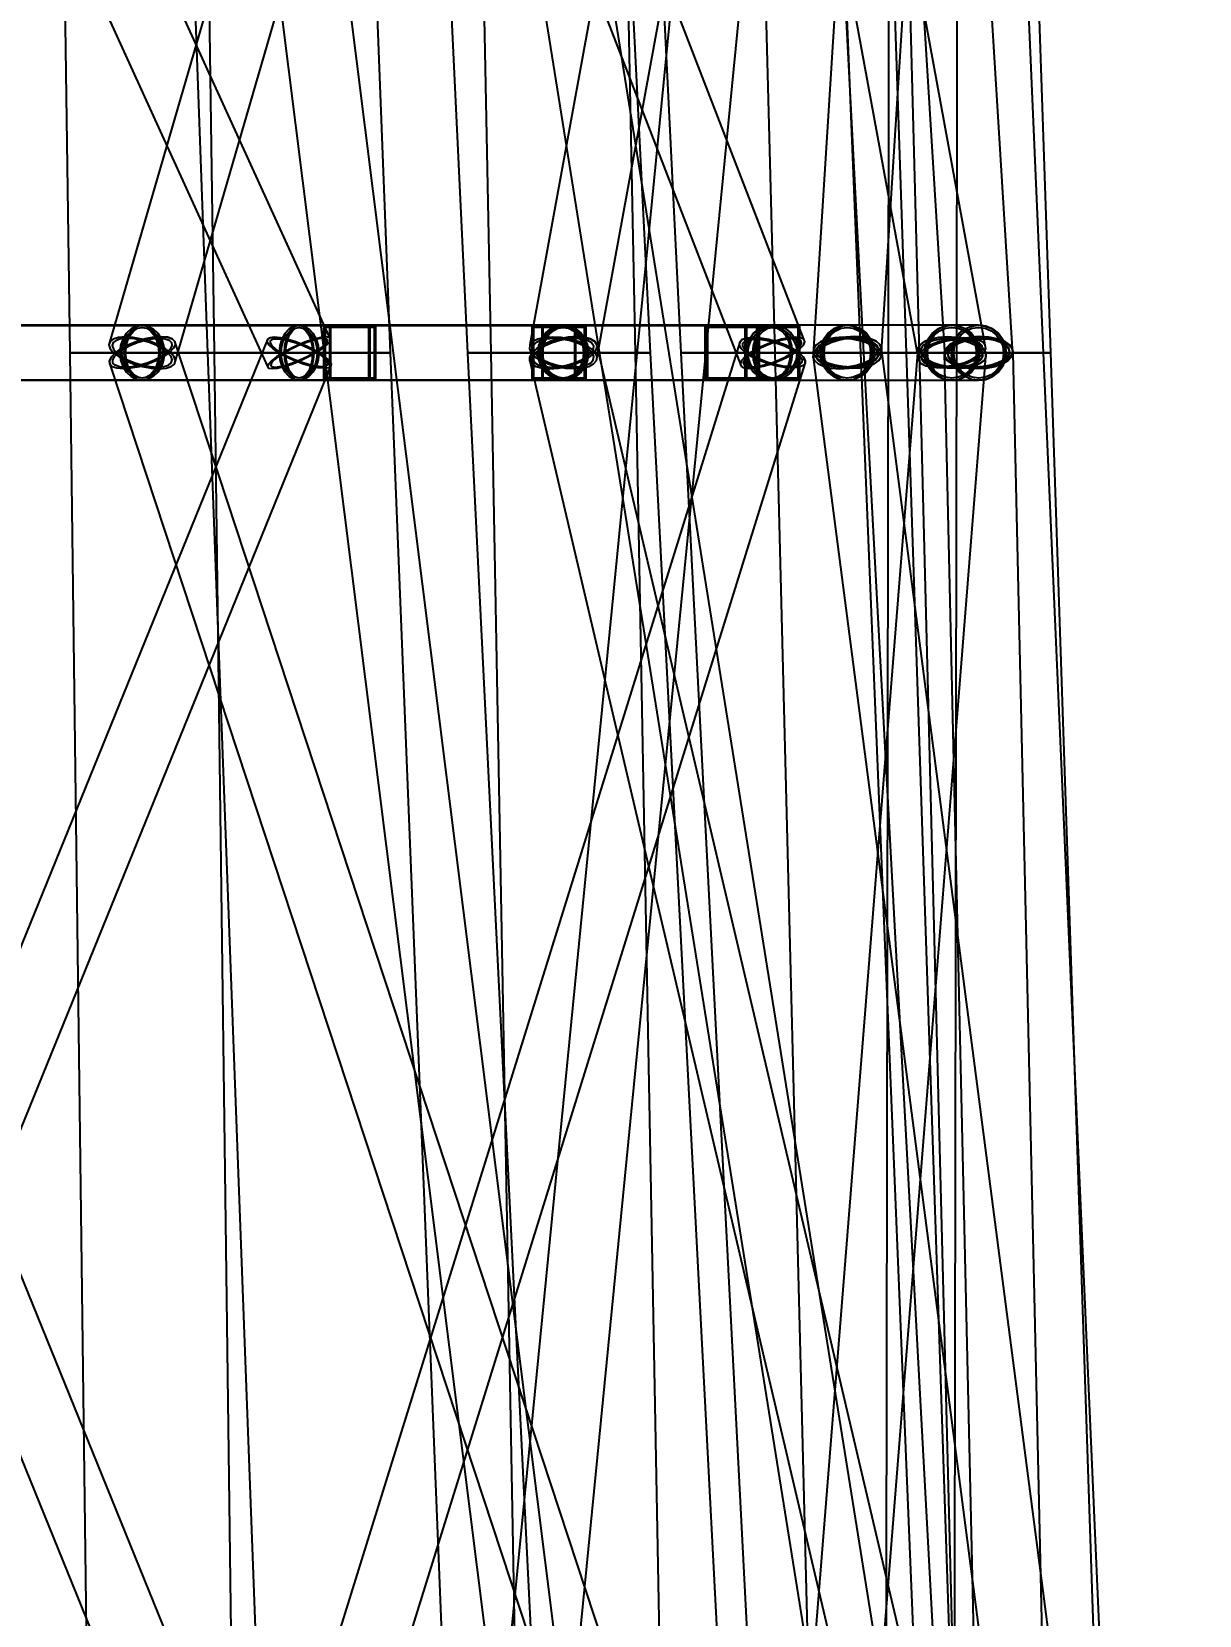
# Model space of a CAD drawing. Header units: millimetres. Extents: x -123812 to 252100, y -3000 to 639000.
# Drawn here: x 12452 to 21072, y 210684 to 222369 of the extents above; entities that cross this region are included whole.
import ezdxf

# ---------------------------------------------------------------- set-up
doc = ezdxf.new("R2010")
doc.units = ezdxf.units.MM
doc.layers.add('D-STR-DIM', color=7, linetype='Continuous', lineweight=13)
doc.layers.add('D-STR-STRC', color=7, linetype='Continuous', lineweight=25)
doc.styles.add('OpenSansCondensed-Light', font='OpenSansCondensed-Light.ttf')
doc.styles.add('TOWER_UNICODE', font='Arial Unicode.ttf')
doc.dimstyles.new('EZDXF', dxfattribs={"dimtxt": 0.25, "dimasz": 0.175, "dimexe": 0.375, "dimexo": 0.125, "dimgap": 0.1, "dimtad": 1, "dimlfac": 100, "dimzin": 12, "dimdsep": 46, "dimtxsty": 'OpenSansCondensed-Light', "dimblk": 'ARCHTICK', "dimcen": 2.5, "dimazin": 3, "dimtfac": 0.5, "dimtmove": 2, "dimatfit": 3})

# ---------------------------------------------------------------- blocks, each defined once
blk = doc.blocks.new('_ARCHTICK')
at = {"color": 0, "linetype": 'BYBLOCK', "const_width": 0.15}
blk.add_lwpolyline([(-0.5, -0.5), (0.5, 0.5)], dxfattribs=at)

msp = doc.modelspace()

# ---------------------------------------------------------------- linework, layer by layer
at = {"layer": 'D-STR-STRC'}
for points in [[(9629, 229898.6), (14194.5, 219898.6), (14203.9, 219886.9), (14228.5, 219883), (14266.5, 219886.9), (14315.5, 219898.6), (14372.1, 219917.2), (14432.3, 219941.5), (14492.2, 219969.7), (14547.7, 220000), (14594.8, 220030.3), (14630.6, 220058.5), (14652.4, 220082.8), (14658.8, 220101.4), (10093.3, 230101.4)], [(13820, 229900.5), (17688.7, 219900.5), (17711.1, 219889), (17747.7, 219885.1), (17796.1, 219889), (17853, 219900.5), (17914.4, 219918.8), (17976.3, 219942.6), (18034.4, 219970.3), (18084.7, 220000), (18123.9, 220029.7), (18149.2, 220057.4), (18158.8, 220081.2), (18152.3, 220099.5), (14283.6, 230099.5)], [(15929.7, 230058.7), (13023.1, 220058.7), (13032.3, 220030.4), (13057.6, 220000), (13097.3, 219969.6), (13148.6, 219941.3), (13208.1, 219916.9), (13271.7, 219898.3), (13335.2, 219886.5), (13394, 219882.5), (13444.3, 219886.5), (13482.7, 219898.3), (13506.4, 219916.9), (13513.9, 219941.3), (16420.5, 229941.3)], [(17961.6, 230058.1), (16130.6, 220058.1), (16126.3, 220030.1), (16139, 220000), (16167.8, 219969.9), (16210.9, 219941.9), (16265.3, 219917.8), (16327.2, 219899.3), (16392.5, 219887.7), (16456.7, 219883.7), (16515.4, 219887.7), (16564.6, 219899.3), (16601, 219917.8), (16622.1, 219941.9), (18453.1, 229941.9)], [(17164.4, 229944.4), (18998.6, 219944.4), (19018.2, 219921.4), (19053.2, 219903.8), (19101.4, 219892.7), (19159.3, 219888.9), (19223.1, 219892.7), (19288.5, 219903.8), (19350.9, 219921.4), (19406.1, 219944.4), (19450.4, 219971.2), (19480.7, 220000), (19495, 220028.8), (19492.2, 220055.6), (17658, 230055.6)], [(18853.4, 230029.6), (18222.6, 220029.6), (18221.3, 220000), (18237.3, 219970.4), (18269.3, 219942.7), (18315.2, 219919), (18371.9, 219900.8), (18435.5, 219889.4), (18501.7, 219885.5), (18565.9, 219889.4), (18623.9, 219900.8), (18671.6, 219919), (18705.8, 219942.7), (18724.1, 219970.4), (19354.9, 229970.4)], [(18574.7, 229970.8), (19192.2, 219970.8), (19210.5, 219943.7), (19244.7, 219920.3), (19292.4, 219902.4), (19350.3, 219891.2), (19414.6, 219887.3), (19480.8, 219891.2), (19544.4, 219902.4), (19601.1, 219920.3), (19647, 219943.7), (19679.1, 219970.8), (19695, 220000), (19693.8, 220029.2), (19076.2, 230029.2)], [(17634.2, 200031), (14491.3, 225031), (14482.7, 225039.6), (14457.5, 225045.6), (14417.5, 225048.4), (14365.3, 225047.9), (14304.5, 225044.2), (14239.2, 225037.4), (14174, 225028.1), (14113.2, 225016.9), (14061, 225004.5), (14021, 224991.9), (13995.8, 224979.7), (13987.2, 224969), (17130.1, 199969)], [(15462.6, 199975.9), (17918.7, 224975.9), (17910.1, 224987.6), (17884.8, 225000.3), (17844.6, 225012.9), (17792.3, 225024.6), (17731.3, 225034.7), (17665.9, 225042.4), (17600.4, 225047.2), (17539.5, 225048.8), (17487.1, 225047), (17446.9, 225042.1), (17421.7, 225034.3), (17413.1, 225024.1), (14957, 200024.1)], [(20351.2, 200039.4), (16350.5, 225039.4), (16342, 225046.8), (16316.9, 225051), (16277.1, 225051.7), (16225.1, 225048.8), (16164.6, 225042.7), (16099.7, 225033.6), (16034.7, 225022.3), (15974.2, 225009.4), (15922.3, 224995.9), (15882.4, 224982.6), (15857.3, 224970.6), (15848.8, 224960.6), (19849.4, 199960.6)], [(19250.8, 199999.6), (19289.5, 224999.6), (19280.8, 225013.8), (19255.4, 225027), (19215.1, 225038.4), (19162.5, 225047.2), (19101.2, 225052.8), (19035.5, 225054.7), (18969.7, 225053), (18908.5, 225047.6), (18855.8, 225039), (18815.5, 225027.7), (18790.1, 225014.5), (18781.5, 225000.4), (18742.8, 200000.4)], [(9335.4, 219796.8), (13268.5, 219796.8), (13302.9, 219803.7), (13334.9, 219824), (13362.4, 219856.3), (13383.4, 219898.4), (13396.7, 219947.4), (13401.2, 220000), (13396.7, 220052.6), (13383.4, 220101.6), (13362.4, 220143.7), (13334.9, 220176), (13302.9, 220196.3), (13268.5, 220203.2), (9335.4, 220203.2)], [(10107.5, 219796.8), (14426.7, 219796.8), (14454.7, 219803.7), (14480.8, 219824), (14503.3, 219856.3), (14520.5, 219898.4), (14531.3, 219947.4), (14535, 220000), (14531.3, 220052.6), (14520.5, 220101.6), (14503.3, 220143.7), (14480.8, 220176), (14454.7, 220196.3), (14426.7, 220203.2), (10107.5, 220203.2)], [(13630.1, 210100.8), (9567.7, 220100.8), (9547.8, 220112.4), (9513.4, 220116.4), (9466.9, 220112.4), (9411.4, 220100.8), (9350.7, 220082.3), (9289, 220058.2), (9230.5, 220030.1), (9179.1, 220000), (9138.4, 219969.9), (9111.1, 219941.8), (9099.1, 219917.7), (9103.2, 219899.2), (13165.6, 209899.2)], [(10593.3, 209901.1), (14660.3, 219901.1), (14662.1, 219919.3), (14647.9, 219942.9), (14618.6, 219970.5), (14576.2, 220000), (14523.6, 220029.5), (14464.4, 220057.1), (14402.7, 220080.7), (14342.6, 220098.9), (14288.2, 220110.3), (14243.2, 220114.1), (14210.8, 220110.3), (14193.1, 220098.9), (10126.1, 210098.9)], [(16802.1, 210083.7), (13508.1, 220083.7), (13489.4, 220102.5), (13455.6, 220114.3), (13409.1, 220118.3), (13353.1, 220114.3), (13291.2, 220102.5), (13227.8, 220083.7), (13167.2, 220059.2), (13113.5, 220030.6), (13070.4, 220000), (13040.7, 219969.4), (13026.6, 219940.8), (13029, 219916.3), (16323, 209916.3)], [(15053.7, 209920.7), (18161.6, 219920.7), (18163, 219943.9), (18148, 219971), (18117.5, 220000), (18073.5, 220029), (18019.1, 220056.1), (17958, 220079.3), (17894.3, 220097.1), (17832.5, 220108.3), (17776.6, 220112.1), (17730.5, 220108.3), (17697.4, 220097.1), (17679.5, 220079.3), (14571.7, 210079.3)], [(18974, 210059.8), (16623.2, 220059.8), (16607.3, 220084.6), (16575.8, 220103.6), (16530.6, 220115.6), (16474.9, 220119.7), (16412.6, 220115.6), (16347.7, 220103.6), (16284.8, 220084.6), (16228.1, 220059.8), (16181.6, 220031), (16148.3, 220000), (16130.5, 219969), (16129.5, 219940.2), (18480.3, 209940.2)], [(18700.5, 209969.8), (19496.9, 219969.8), (19496.4, 220000), (19478.9, 220030.2), (19445.4, 220058.3), (19398.3, 220082.4), (19340.8, 220101), (19276.8, 220112.6), (19210.7, 220116.6), (19146.9, 220112.6), (19089.8, 220101), (19043.4, 220082.4), (19010.7, 220058.3), (18994, 220030.2), (18197.6, 210030.2)], [(20028.3, 210031.1), (18725.4, 220031.1), (18713.9, 220060), (18686, 220084.9), (18643.7, 220103.9), (18589.7, 220115.9), (18527.8, 220120), (18462.1, 220115.9), (18397.3, 220103.9), (18337.6, 220084.9), (18287.2, 220060), (18249.4, 220031.1), (18227, 220000), (18221.3, 219968.9), (19524.1, 209968.9)], [(19924.2, 210000), (19696.7, 220000), (19690.6, 220030.8), (19667.6, 220059.5), (19629.2, 220084.2), (19578.2, 220103.1), (19517.9, 220115), (19452.6, 220119.1), (19386.6, 220115), (19324.4, 220103.1), (19270.3, 220084.2), (19228, 220059.5), (19200.3, 220030.8), (19189.2, 220000), (19416.6, 210000)]]:
    msp.add_lwpolyline(points, dxfattribs=at)
for points in [[(12591.6, 230000), (12734.5, 220000), (13802.6, 220000), (13657.8, 230000)], [(13389.5, 230000), (13751.2, 220000), (15102.2, 220000), (14714.1, 230000)], [(15192.4, 230000), (15669.2, 220000), (17020.1, 220000), (16517, 230000)], [(15642, 230000), (15842.3, 220000), (16910.4, 220000), (16708.1, 230000)], [(16749, 230000), (17245.1, 220000), (18596, 220000), (18073.5, 230000)], [(17674.3, 230000), (17939.3, 220000), (19007.4, 220000), (18740.5, 230000)], [(18163.2, 230000), (18570, 220000), (19920.9, 220000), (19487.7, 230000)], [(18571.1, 230000), (18909, 220000), (19977, 220000), (19637.3, 230000)], [(8314.5, 219800), (14947.9, 219800), (14947.9, 220200), (8314.5, 220200)], [(9038.5, 219800), (16467.9, 219800), (16467.9, 220200), (9038.5, 220200)], [(13105, 220000), (13110.6, 219947.4), (13126.9, 219898.4), (13152.9, 219856.3), (13186.8, 219824), (13226.2, 219803.7), (13268.5, 219796.8), (16376.3, 219796.8), (16418.7, 219803.7), (16458.1, 219824), (16492, 219856.3), (16518, 219898.4), (16534.3, 219947.4), (16539.9, 220000), (16534.3, 220052.6), (16518, 220101.6), (16492, 220143.7), (16458.1, 220176), (16418.7, 220196.3), (16376.3, 220203.2), (13268.5, 220203.2), (13226.2, 220196.3), (13186.8, 220176), (13152.9, 220143.7), (13126.9, 220101.6), (13110.6, 220052.6)], [(13432.1, 220000), (13426.5, 219947.4), (13410.2, 219898.4), (13384.2, 219856.3), (13350.3, 219824), (13310.9, 219803.7), (13268.5, 219796.8), (13226.2, 219803.7), (13186.8, 219824), (13152.9, 219856.3), (13126.9, 219898.4), (13110.6, 219947.4), (13105, 220000), (13110.6, 220052.6), (13126.9, 220101.6), (13152.9, 220143.7), (13186.8, 220176), (13226.2, 220196.3), (13268.5, 220203.2), (13310.9, 220196.3), (13350.3, 220176), (13384.2, 220143.7), (13410.2, 220101.6), (13426.5, 220052.6)], [(13419.2, 220000), (13414.1, 219951.5), (13399, 219906.4), (13375.1, 219867.6), (13343.9, 219837.9), (13307.5, 219819.2), (13268.5, 219812.8), (13229.5, 219819.2), (13193.2, 219837.9), (13162, 219867.6), (13138.1, 219906.4), (13123, 219951.5), (13117.9, 220000), (13123, 220048.5), (13138.1, 220093.6), (13162, 220132.4), (13193.2, 220162.1), (13229.5, 220180.8), (13268.5, 220187.2), (13307.5, 220180.8), (13343.9, 220162.1), (13375.1, 220132.4), (13399, 220093.6), (13414.1, 220048.5)], [(13401.2, 220000), (13396.7, 219947.4), (13383.4, 219898.4), (13362.4, 219856.3), (13334.9, 219824), (13302.9, 219803.7), (13268.5, 219796.8), (13234.2, 219803.7), (13202.2, 219824), (13174.7, 219856.3), (13153.6, 219898.4), (13140.4, 219947.4), (13135.9, 220000), (13140.4, 220052.6), (13153.6, 220101.6), (13174.7, 220143.7), (13202.2, 220176), (13234.2, 220196.3), (13268.5, 220203.2), (13302.9, 220196.3), (13334.9, 220176), (13362.4, 220143.7), (13383.4, 220101.6), (13396.7, 220052.6)], [(13390.8, 220000), (13386.6, 219951.5), (13374.4, 219906.4), (13355, 219867.6), (13329.7, 219837.9), (13300.2, 219819.2), (13268.5, 219812.8), (13236.9, 219819.2), (13207.4, 219837.9), (13182.1, 219867.6), (13162.7, 219906.4), (13150.5, 219951.5), (13146.3, 220000), (13150.5, 220048.5), (13162.7, 220093.6), (13182.1, 220132.4), (13207.4, 220162.1), (13236.9, 220180.8), (13268.5, 220187.2), (13300.2, 220180.8), (13329.7, 220162.1), (13355, 220132.4), (13374.4, 220093.6), (13386.6, 220048.5)], [(14281.9, 220000), (14286.8, 219947.4), (14301.3, 219898.4), (14324.3, 219856.3), (14354.3, 219824), (14389.2, 219803.7), (14426.7, 219796.8), (17920.5, 219796.8), (17958, 219803.7), (17992.9, 219824), (18022.9, 219856.3), (18045.9, 219898.4), (18060.4, 219947.4), (18065.3, 220000), (18060.4, 220052.6), (18045.9, 220101.6), (18022.9, 220143.7), (17992.9, 220176), (17958, 220196.3), (17920.5, 220203.2), (14426.7, 220203.2), (14389.2, 220196.3), (14354.3, 220176), (14324.3, 220143.7), (14301.3, 220101.6), (14286.8, 220052.6)], [(14571.4, 220000), (14566.5, 219947.4), (14552.1, 219898.4), (14529, 219856.3), (14499.1, 219824), (14464.2, 219803.7), (14426.7, 219796.8), (14389.2, 219803.7), (14354.3, 219824), (14324.3, 219856.3), (14301.3, 219898.4), (14286.8, 219947.4), (14281.9, 220000), (14286.8, 220052.6), (14301.3, 220101.6), (14324.3, 220143.7), (14354.3, 220176), (14389.2, 220196.3), (14426.7, 220203.2), (14464.2, 220196.3), (14499.1, 220176), (14529, 220143.7), (14552.1, 220101.6), (14566.5, 220052.6)], [(14560, 220000), (14555.5, 219951.5), (14542.2, 219906.4), (14521, 219867.6), (14493.4, 219837.9), (14461.2, 219819.2), (14426.7, 219812.8), (14392.2, 219819.2), (14360, 219837.9), (14332.4, 219867.6), (14311.2, 219906.4), (14297.9, 219951.5), (14293.3, 220000), (14297.9, 220048.5), (14311.2, 220093.6), (14332.4, 220132.4), (14360, 220162.1), (14392.2, 220180.8), (14426.7, 220187.2), (14461.2, 220180.8), (14493.4, 220162.1), (14521, 220132.4), (14542.2, 220093.6), (14555.5, 220048.5)], [(14535, 220000), (14531.3, 219947.4), (14520.5, 219898.4), (14503.3, 219856.3), (14480.8, 219824), (14454.7, 219803.7), (14426.7, 219796.8), (14398.6, 219803.7), (14372.5, 219824), (14350.1, 219856.3), (14332.9, 219898.4), (14322, 219947.4), (14318.3, 220000), (14322, 220052.6), (14332.9, 220101.6), (14350.1, 220143.7), (14372.5, 220176), (14398.6, 220196.3), (14426.7, 220203.2), (14454.7, 220196.3), (14480.8, 220176), (14503.3, 220143.7), (14520.5, 220101.6), (14531.3, 220052.6)], [(14526.5, 220000), (14523.1, 219951.5), (14513.1, 219906.4), (14497.3, 219867.6), (14476.6, 219837.9), (14452.5, 219819.2), (14426.7, 219812.8), (14400.9, 219819.2), (14376.8, 219837.9), (14356.1, 219867.6), (14340.3, 219906.4), (14330.3, 219951.5), (14326.9, 220000), (14330.3, 220048.5), (14340.3, 220093.6), (14356.1, 220132.4), (14376.8, 220162.1), (14400.9, 220180.8), (14426.7, 220187.2), (14452.5, 220180.8), (14476.6, 220162.1), (14497.3, 220132.4), (14513.1, 220093.6), (14523.1, 220048.5)], [(14609.7, 219800), (17814.5, 219800), (17814.5, 220200), (14609.7, 220200)], [(14609.7, 220200), (14991.2, 220200), (14991.2, 219800), (14609.7, 219800)], [(14621.2, 220188), (14979.7, 220188), (14979.7, 219812), (14621.2, 219812)], [(14653, 220200), (14947.9, 220200), (14947.9, 219800), (14653, 219800)], [(14661.8, 220188), (14939.1, 220188), (14939.1, 219812), (14661.8, 219812)], [(16146.6, 219800), (17821.8, 219800), (17821.8, 220200), (16146.6, 220200)], [(16146.6, 220200), (16542.7, 220200), (16542.7, 219800), (16146.6, 219800)], [(16158.5, 220188), (16530.8, 220188), (16530.8, 219812), (16158.5, 219812)], [(16190.1, 220000), (16196.5, 219947.4), (16215.1, 219898.4), (16244.7, 219856.3), (16283.2, 219824), (16328.2, 219803.7), (16376.3, 219796.8), (18473.4, 219796.8), (18521.5, 219803.7), (18566.5, 219824), (18605, 219856.3), (18634.6, 219898.4), (18653.2, 219947.4), (18659.6, 220000), (18653.2, 220052.6), (18634.6, 220101.6), (18605, 220143.7), (18566.5, 220176), (18521.5, 220196.3), (18473.4, 220203.2), (16376.3, 220203.2), (16328.2, 220196.3), (16283.2, 220176), (16244.7, 220143.7), (16215.1, 220101.6), (16196.5, 220052.6)], [(16562.5, 220000), (16556.2, 219947.4), (16537.6, 219898.4), (16508, 219856.3), (16469.4, 219824), (16424.5, 219803.7), (16376.3, 219796.8), (16328.2, 219803.7), (16283.2, 219824), (16244.7, 219856.3), (16215.1, 219898.4), (16196.5, 219947.4), (16190.1, 220000), (16196.5, 220052.6), (16215.1, 220101.6), (16244.7, 220143.7), (16283.2, 220176), (16328.2, 220196.3), (16376.3, 220203.2), (16424.5, 220196.3), (16469.4, 220176), (16508, 220143.7), (16537.6, 220101.6), (16556.2, 220052.6)], [(16547.9, 220000), (16542, 219951.5), (16524.9, 219906.4), (16497.6, 219867.6), (16462.1, 219837.9), (16420.7, 219819.2), (16376.3, 219812.8), (16331.9, 219819.2), (16290.6, 219837.9), (16255, 219867.6), (16227.8, 219906.4), (16210.6, 219951.5), (16204.8, 220000), (16210.6, 220048.5), (16227.8, 220093.6), (16255, 220132.4), (16290.6, 220162.1), (16331.9, 220180.8), (16376.3, 220187.2), (16420.7, 220180.8), (16462.1, 220162.1), (16497.6, 220132.4), (16524.9, 220093.6), (16542, 220048.5)], [(16539.9, 220000), (16534.3, 219947.4), (16518, 219898.4), (16492, 219856.3), (16458.1, 219824), (16418.7, 219803.7), (16376.3, 219796.8), (16334, 219803.7), (16294.6, 219824), (16260.7, 219856.3), (16234.7, 219898.4), (16218.4, 219947.4), (16212.8, 220000), (16218.4, 220052.6), (16234.7, 220101.6), (16260.7, 220143.7), (16294.6, 220176), (16334, 220196.3), (16376.3, 220203.2), (16418.7, 220196.3), (16458.1, 220176), (16492, 220143.7), (16518, 220101.6), (16534.3, 220052.6)], [(16221.3, 220200), (16467.9, 220200), (16467.9, 219800), (16221.3, 219800)], [(16527, 220000), (16521.9, 219951.5), (16506.8, 219906.4), (16482.9, 219867.6), (16451.7, 219837.9), (16415.3, 219819.2), (16376.3, 219812.8), (16337.3, 219819.2), (16301, 219837.9), (16269.8, 219867.6), (16245.9, 219906.4), (16230.8, 219951.5), (16225.7, 220000), (16230.8, 220048.5), (16245.9, 220093.6), (16269.8, 220132.4), (16301, 220162.1), (16337.3, 220180.8), (16376.3, 220187.2), (16415.3, 220180.8), (16451.7, 220162.1), (16482.9, 220132.4), (16506.8, 220093.6), (16521.9, 220048.5)], [(16228.7, 220188), (16460.5, 220188), (16460.5, 219812), (16228.7, 219812)], [(17423.9, 219800), (18120.4, 219800), (18120.4, 220200), (17423.9, 220200)], [(17423.9, 220200), (17823.7, 220200), (17823.7, 219800), (17423.9, 219800)], [(17425.7, 220200), (17821.8, 220200), (17821.8, 219800), (17425.7, 219800)], [(17433, 220200), (17814.5, 220200), (17814.5, 219800), (17433, 219800)], [(17435.9, 220188), (17811.7, 220188), (17811.7, 219812), (17435.9, 219812)], [(17437.6, 220188), (17809.9, 220188), (17809.9, 219812), (17437.6, 219812)], [(17444.5, 220188), (17803.1, 220188), (17803.1, 219812), (17444.5, 219812)], [(17720.6, 220200), (18120.4, 220200), (18120.4, 219800), (17720.6, 219800)], [(17724.7, 220000), (17731.3, 219947.4), (17750.9, 219898.4), (17782, 219856.3), (17822.6, 219824), (17869.8, 219803.7), (17920.5, 219796.8), (19245.4, 219796.8), (19296.1, 219803.7), (19343.4, 219824), (19383.9, 219856.3), (19415.1, 219898.4), (19434.6, 219947.4), (19441.3, 220000), (19434.6, 220052.6), (19415.1, 220101.6), (19383.9, 220143.7), (19343.4, 220176), (19296.1, 220196.3), (19245.4, 220203.2), (17920.5, 220203.2), (17869.8, 220196.3), (17822.6, 220176), (17782, 220143.7), (17750.9, 220101.6), (17731.3, 220052.6)], [(18116.4, 220000), (18109.7, 219947.4), (18090.2, 219898.4), (18059, 219856.3), (18018.5, 219824), (17971.2, 219803.7), (17920.5, 219796.8), (17869.8, 219803.7), (17822.6, 219824), (17782, 219856.3), (17750.9, 219898.4), (17731.3, 219947.4), (17724.7, 220000), (17731.3, 220052.6), (17750.9, 220101.6), (17782, 220143.7), (17822.6, 220176), (17869.8, 220196.3), (17920.5, 220203.2), (17971.2, 220196.3), (18018.5, 220176), (18059, 220143.7), (18090.2, 220101.6), (18109.7, 220052.6)], [(17732.6, 220188), (18108.4, 220188), (18108.4, 219812), (17732.6, 219812)], [(18101, 220000), (18094.8, 219951.5), (18076.8, 219906.4), (18048.1, 219867.6), (18010.8, 219837.9), (17967.2, 219819.2), (17920.5, 219812.8), (17873.8, 219819.2), (17830.3, 219837.9), (17792.9, 219867.6), (17764.3, 219906.4), (17746.2, 219951.5), (17740.1, 220000), (17746.2, 220048.5), (17764.3, 220093.6), (17792.9, 220132.4), (17830.3, 220162.1), (17873.8, 220180.8), (17920.5, 220187.2), (17967.2, 220180.8), (18010.8, 220162.1), (18048.1, 220132.4), (18076.8, 220093.6), (18094.8, 220048.5)], [(18065.3, 220000), (18060.4, 219947.4), (18045.9, 219898.4), (18022.9, 219856.3), (17992.9, 219824), (17958, 219803.7), (17920.5, 219796.8), (17883.1, 219803.7), (17848.1, 219824), (17818.2, 219856.3), (17795.2, 219898.4), (17780.7, 219947.4), (17775.8, 220000), (17780.7, 220052.6), (17795.2, 220101.6), (17818.2, 220143.7), (17848.1, 220176), (17883.1, 220196.3), (17920.5, 220203.2), (17958, 220196.3), (17992.9, 220176), (18022.9, 220143.7), (18045.9, 220101.6), (18060.4, 220052.6)], [(18053.9, 220000), (18049.3, 219951.5), (18036, 219906.4), (18014.8, 219867.6), (17987.2, 219837.9), (17955, 219819.2), (17920.5, 219812.8), (17886, 219819.2), (17853.8, 219837.9), (17826.2, 219867.6), (17805, 219906.4), (17791.7, 219951.5), (17787.2, 220000), (17791.7, 220048.5), (17805, 220093.6), (17826.2, 220132.4), (17853.8, 220162.1), (17886, 220180.8), (17920.5, 220187.2), (17955, 220180.8), (17987.2, 220162.1), (18014.8, 220132.4), (18036, 220093.6), (18049.3, 220048.5)], [(18273.7, 220000), (18280.5, 219947.4), (18300.5, 219898.4), (18332.2, 219856.3), (18373.5, 219824), (18421.7, 219803.7), (18473.4, 219796.8), (19443, 219796.8), (19494.6, 219803.7), (19542.8, 219824), (19584.1, 219856.3), (19615.9, 219898.4), (19635.8, 219947.4), (19642.6, 220000), (19635.8, 220052.6), (19615.9, 220101.6), (19584.1, 220143.7), (19542.8, 220176), (19494.6, 220196.3), (19443, 220203.2), (18473.4, 220203.2), (18421.7, 220196.3), (18373.5, 220176), (18332.2, 220143.7), (18300.5, 220101.6), (18280.5, 220052.6)], [(18673, 220000), (18666.2, 219947.4), (18646.2, 219898.4), (18614.5, 219856.3), (18573.2, 219824), (18525, 219803.7), (18473.4, 219796.8), (18421.7, 219803.7), (18373.5, 219824), (18332.2, 219856.3), (18300.5, 219898.4), (18280.5, 219947.4), (18273.7, 220000), (18280.5, 220052.6), (18300.5, 220101.6), (18332.2, 220143.7), (18373.5, 220176), (18421.7, 220196.3), (18473.4, 220203.2), (18525, 220196.3), (18573.2, 220176), (18614.5, 220143.7), (18646.2, 220101.6), (18666.2, 220052.6)], [(18659.6, 220000), (18653.2, 219947.4), (18634.6, 219898.4), (18605, 219856.3), (18566.5, 219824), (18521.5, 219803.7), (18473.4, 219796.8), (18425.2, 219803.7), (18380.3, 219824), (18341.7, 219856.3), (18312.1, 219898.4), (18293.5, 219947.4), (18287.2, 220000), (18293.5, 220052.6), (18312.1, 220101.6), (18341.7, 220143.7), (18380.3, 220176), (18425.2, 220196.3), (18473.4, 220203.2), (18521.5, 220196.3), (18566.5, 220176), (18605, 220143.7), (18634.6, 220101.6), (18653.2, 220052.6)], [(18657.3, 220000), (18651, 219951.5), (18632.6, 219906.4), (18603.4, 219867.6), (18565.3, 219837.9), (18521, 219819.2), (18473.4, 219812.8), (18425.8, 219819.2), (18381.4, 219837.9), (18343.3, 219867.6), (18314.1, 219906.4), (18295.7, 219951.5), (18289.4, 220000), (18295.7, 220048.5), (18314.1, 220093.6), (18343.3, 220132.4), (18381.4, 220162.1), (18425.8, 220180.8), (18473.4, 220187.2), (18521, 220180.8), (18565.3, 220162.1), (18603.4, 220132.4), (18632.6, 220093.6), (18651, 220048.5)], [(18644.9, 220000), (18639, 219951.5), (18621.9, 219906.4), (18594.7, 219867.6), (18559.1, 219837.9), (18517.8, 219819.2), (18473.4, 219812.8), (18429, 219819.2), (18387.6, 219837.9), (18352.1, 219867.6), (18324.8, 219906.4), (18307.7, 219951.5), (18301.8, 220000), (18307.7, 220048.5), (18324.8, 220093.6), (18352.1, 220132.4), (18387.6, 220162.1), (18429, 220180.8), (18473.4, 220187.2), (18517.8, 220180.8), (18559.1, 220162.1), (18594.7, 220132.4), (18621.9, 220093.6), (18639, 220048.5)], [(19042.4, 220000), (19049.3, 219947.4), (19069.6, 219898.4), (19101.9, 219856.3), (19143.9, 219824), (19192.9, 219803.7), (19245.4, 219796.8), (19443, 219796.8), (19495.5, 219803.7), (19544.5, 219824), (19586.6, 219856.3), (19618.8, 219898.4), (19639.1, 219947.4), (19646, 220000), (19639.1, 220052.6), (19618.8, 220101.6), (19586.6, 220143.7), (19544.5, 220176), (19495.5, 220196.3), (19443, 220203.2), (19245.4, 220203.2), (19192.9, 220196.3), (19143.9, 220176), (19101.9, 220143.7), (19069.6, 220101.6), (19049.3, 220052.6)], [(19448.5, 220000), (19441.6, 219947.4), (19421.3, 219898.4), (19389, 219856.3), (19347, 219824), (19298, 219803.7), (19245.4, 219796.8), (19192.9, 219803.7), (19143.9, 219824), (19101.9, 219856.3), (19069.6, 219898.4), (19049.3, 219947.4), (19042.4, 220000), (19049.3, 220052.6), (19069.6, 220101.6), (19101.9, 220143.7), (19143.9, 220176), (19192.9, 220196.3), (19245.4, 220203.2), (19298, 220196.3), (19347, 220176), (19389, 220143.7), (19421.3, 220101.6), (19441.6, 220052.6)], [(19441.3, 220000), (19434.6, 219947.4), (19415.1, 219898.4), (19383.9, 219856.3), (19343.4, 219824), (19296.1, 219803.7), (19245.4, 219796.8), (19194.8, 219803.7), (19147.5, 219824), (19106.9, 219856.3), (19075.8, 219898.4), (19056.2, 219947.4), (19049.6, 220000), (19056.2, 220052.6), (19075.8, 220101.6), (19106.9, 220143.7), (19147.5, 220176), (19194.8, 220196.3), (19245.4, 220203.2), (19296.1, 220196.3), (19343.4, 220176), (19383.9, 220143.7), (19415.1, 220101.6), (19434.6, 220052.6)], [(19432.5, 220000), (19426.1, 219951.5), (19407.4, 219906.4), (19377.7, 219867.6), (19339, 219837.9), (19293.9, 219819.2), (19245.4, 219812.8), (19197, 219819.2), (19151.9, 219837.9), (19113.2, 219867.6), (19083.4, 219906.4), (19064.8, 219951.5), (19058.4, 220000), (19064.8, 220048.5), (19083.4, 220093.6), (19113.2, 220132.4), (19151.9, 220162.1), (19197, 220180.8), (19245.4, 220187.2), (19293.9, 220180.8), (19339, 220162.1), (19377.7, 220132.4), (19407.4, 220093.6), (19426.1, 220048.5)], [(19425.9, 220000), (19419.7, 219951.5), (19401.7, 219906.4), (19373, 219867.6), (19335.7, 219837.9), (19292.1, 219819.2), (19245.4, 219812.8), (19198.7, 219819.2), (19155.2, 219837.9), (19117.8, 219867.6), (19089.2, 219906.4), (19071.1, 219951.5), (19065, 220000), (19071.1, 220048.5), (19089.2, 220093.6), (19117.8, 220132.4), (19155.2, 220162.1), (19198.7, 220180.8), (19245.4, 220187.2), (19292.1, 220180.8), (19335.7, 220162.1), (19373, 220132.4), (19401.7, 220093.6), (19419.7, 220048.5)], [(19646, 220000), (19639.1, 219947.4), (19618.8, 219898.4), (19586.6, 219856.3), (19544.5, 219824), (19495.5, 219803.7), (19443, 219796.8), (19390.4, 219803.7), (19341.5, 219824), (19299.4, 219856.3), (19267.1, 219898.4), (19246.8, 219947.4), (19239.9, 220000), (19246.8, 220052.6), (19267.1, 220101.6), (19299.4, 220143.7), (19341.5, 220176), (19390.4, 220196.3), (19443, 220203.2), (19495.5, 220196.3), (19544.5, 220176), (19586.6, 220143.7), (19618.8, 220101.6), (19639.1, 220052.6)], [(19642.6, 220000), (19635.8, 219947.4), (19615.9, 219898.4), (19584.1, 219856.3), (19542.8, 219824), (19494.6, 219803.7), (19443, 219796.8), (19391.3, 219803.7), (19343.2, 219824), (19301.8, 219856.3), (19270.1, 219898.4), (19250.2, 219947.4), (19243.4, 220000), (19250.2, 220052.6), (19270.1, 220101.6), (19301.8, 220143.7), (19343.2, 220176), (19391.3, 220196.3), (19443, 220203.2), (19494.6, 220196.3), (19542.8, 220176), (19584.1, 220143.7), (19615.9, 220101.6), (19635.8, 220052.6)], [(19630, 220000), (19623.7, 219951.5), (19605, 219906.4), (19575.3, 219867.6), (19536.5, 219837.9), (19491.4, 219819.2), (19443, 219812.8), (19394.6, 219819.2), (19349.4, 219837.9), (19310.7, 219867.6), (19281, 219906.4), (19262.3, 219951.5), (19255.9, 220000), (19262.3, 220048.5), (19281, 220093.6), (19310.7, 220132.4), (19349.4, 220162.1), (19394.6, 220180.8), (19443, 220187.2), (19491.4, 220180.8), (19536.5, 220162.1), (19575.3, 220132.4), (19605, 220093.6), (19623.7, 220048.5)], [(19626.9, 220000), (19620.6, 219951.5), (19602.2, 219906.4), (19573, 219867.6), (19534.9, 219837.9), (19490.6, 219819.2), (19443, 219812.8), (19395.4, 219819.2), (19351, 219837.9), (19312.9, 219867.6), (19283.7, 219906.4), (19265.3, 219951.5), (19259.1, 220000), (19265.3, 220048.5), (19283.7, 220093.6), (19312.9, 220132.4), (19351, 220162.1), (19395.4, 220180.8), (19443, 220187.2), (19490.6, 220180.8), (19534.9, 220162.1), (19573, 220132.4), (19602.2, 220093.6), (19620.6, 220048.5)], [(13057.6, 220000), (13097.3, 219969.6), (13148.6, 219941.3), (13208.1, 219916.9), (13271.7, 219898.3), (13335.2, 219886.5), (13394, 219882.5), (13444.3, 219886.5), (13482.7, 219898.3), (13506.4, 219916.9), (13513.9, 219941.3), (13504.8, 219969.6), (13479.5, 220000), (13439.8, 220030.4), (13388.5, 220058.7), (13329, 220083.1), (13265.3, 220101.7), (13201.9, 220113.5), (13143.1, 220117.5), (13092.8, 220113.5), (13054.4, 220101.7), (13030.7, 220083.1), (13023.1, 220058.7), (13032.3, 220030.4)], [(13466.7, 220000), (13423.6, 219969.4), (13369.9, 219940.8), (13309.3, 219916.3), (13245.9, 219897.5), (13184, 219885.7), (13128, 219881.7), (13081.5, 219885.7), (13047.7, 219897.5), (13029, 219916.3), (13026.6, 219940.8), (13040.7, 219969.4), (13070.4, 220000), (13113.5, 220030.6), (13167.2, 220059.2), (13227.8, 220083.7), (13291.2, 220102.5), (13353.1, 220114.3), (13409.1, 220118.3), (13455.6, 220114.3), (13489.4, 220102.5), (13508.1, 220083.7), (13510.5, 220059.2), (13496.3, 220030.6)], [(13078.4, 220000), (13114.1, 219972.6), (13160.4, 219947), (13214.1, 219925.1), (13271.4, 219908.3), (13328.6, 219897.7), (13381.7, 219894.1), (13427, 219897.7), (13461.6, 219908.3), (13483, 219925.1), (13489.8, 219947), (13481.5, 219972.6), (13458.7, 220000), (13423, 220027.4), (13376.7, 220053), (13323, 220074.9), (13265.7, 220091.7), (13208.5, 220102.3), (13155.4, 220105.9), (13110.1, 220102.3), (13075.5, 220091.7), (13054.1, 220074.9), (13047.3, 220053), (13055.6, 220027.4)], [(13447.2, 220000), (13408.3, 219972.4), (13359.9, 219946.7), (13305.2, 219924.6), (13248.1, 219907.6), (13192.4, 219896.9), (13141.8, 219893.3), (13099.9, 219896.9), (13069.4, 219907.6), (13052.6, 219924.6), (13050.4, 219946.7), (13063.2, 219972.4), (13089.9, 220000), (13128.8, 220027.6), (13177.2, 220053.3), (13231.8, 220075.4), (13289, 220092.4), (13344.7, 220103.1), (13395.3, 220106.7), (13437.2, 220103.1), (13467.6, 220092.4), (13484.5, 220075.4), (13486.6, 220053.3), (13473.9, 220027.6)], [(14576.2, 220000), (14618.6, 219970.5), (14647.9, 219942.9), (14662.1, 219919.3), (14660.3, 219901.1), (14642.6, 219889.7), (14610.1, 219885.9), (14565.2, 219889.7), (14510.8, 219901.1), (14450.7, 219919.3), (14388.9, 219942.9), (14329.8, 219970.5), (14277.2, 220000), (14234.8, 220029.5), (14205.5, 220057.1), (14191.3, 220080.7), (14193.1, 220098.9), (14210.8, 220110.3), (14243.2, 220114.1), (14288.2, 220110.3), (14342.6, 220098.9), (14402.7, 220080.7), (14464.4, 220057.1), (14523.6, 220029.5)], [(14305.7, 220000), (14258.5, 219969.7), (14222.8, 219941.5), (14201, 219917.2), (14194.5, 219898.6), (14203.9, 219886.9), (14228.5, 219883), (14266.5, 219886.9), (14315.5, 219898.6), (14372.1, 219917.2), (14432.3, 219941.5), (14492.2, 219969.7), (14547.7, 220000), (14594.8, 220030.3), (14630.6, 220058.5), (14652.4, 220082.8), (14658.8, 220101.4), (14649.5, 220113.1), (14624.9, 220117), (14586.8, 220113.1), (14537.9, 220101.4), (14481.3, 220082.8), (14421, 220058.5), (14361.1, 220030.3)], [(14561.5, 220000), (14599.7, 219973.4), (14626.1, 219948.5), (14638.9, 219927.2), (14637.3, 219910.9), (14621.3, 219900.6), (14592.1, 219897.1), (14551.5, 219900.6), (14502.5, 219910.9), (14448.3, 219927.2), (14392.6, 219948.5), (14339.3, 219973.4), (14291.9, 220000), (14253.7, 220026.6), (14227.3, 220051.5), (14214.4, 220072.8), (14216.1, 220089.1), (14232, 220099.4), (14261.3, 220102.9), (14301.8, 220099.4), (14350.8, 220089.1), (14405, 220072.8), (14460.7, 220051.5), (14514.1, 220026.6)], [(14317.6, 220000), (14275.1, 219972.7), (14242.9, 219947.2), (14223.2, 219925.4), (14217.4, 219908.6), (14225.8, 219898.1), (14248, 219894.5), (14282.3, 219898.1), (14326.4, 219908.6), (14377.4, 219925.4), (14431.8, 219947.2), (14485.8, 219972.7), (14535.7, 220000), (14578.3, 220027.3), (14610.5, 220052.8), (14630.2, 220074.6), (14636, 220091.4), (14627.5, 220101.9), (14605.4, 220105.5), (14571.1, 220101.9), (14526.9, 220091.4), (14475.9, 220074.6), (14421.6, 220052.8), (14367.6, 220027.3)], [(16139, 220000), (16167.8, 219969.9), (16210.9, 219941.9), (16265.3, 219917.8), (16327.2, 219899.3), (16392.5, 219887.7), (16456.7, 219883.7), (16515.4, 219887.7), (16564.6, 219899.3), (16601, 219917.8), (16622.1, 219941.9), (16626.4, 219969.9), (16613.7, 220000), (16584.9, 220030.1), (16541.8, 220058.1), (16487.4, 220082.2), (16425.5, 220100.7), (16360.2, 220112.3), (16296, 220116.3), (16237.3, 220112.3), (16188.1, 220100.7), (16151.7, 220082.2), (16130.6, 220058.1), (16126.3, 220030.1)], [(16604.4, 220000), (16571.1, 219969), (16524.6, 219940.2), (16467.9, 219915.4), (16405, 219896.4), (16340.1, 219884.4), (16277.7, 219880.3), (16222.1, 219884.4), (16176.9, 219896.4), (16145.3, 219915.4), (16129.5, 219940.2), (16130.5, 219969), (16148.3, 220000), (16181.6, 220031), (16228.1, 220059.8), (16284.8, 220084.6), (16347.7, 220103.6), (16412.6, 220115.6), (16474.9, 220119.7), (16530.6, 220115.6), (16575.8, 220103.6), (16607.3, 220084.6), (16623.2, 220059.8), (16622.2, 220031)], [(16162.3, 220000), (16188.4, 219972.9), (16227.2, 219947.6), (16276.2, 219925.9), (16332, 219909.2), (16390.9, 219898.7), (16448.8, 219895.2), (16501.7, 219898.7), (16546.1, 219909.2), (16578.9, 219925.9), (16597.9, 219947.6), (16601.8, 219972.9), (16590.4, 220000), (16564.3, 220027.1), (16525.5, 220052.4), (16476.5, 220074.1), (16420.6, 220090.8), (16361.8, 220101.3), (16303.9, 220104.8), (16251, 220101.3), (16206.6, 220090.8), (16173.8, 220074.1), (16154.8, 220052.4), (16150.9, 220027.1)], [(16582, 220000), (16552, 219972.1), (16510, 219946.1), (16458.9, 219923.7), (16402.2, 219906.6), (16343.7, 219895.8), (16287.4, 219892.1), (16237.3, 219895.8), (16196.5, 219906.6), (16168.1, 219923.7), (16153.8, 219946.1), (16154.7, 219972.1), (16170.7, 220000), (16200.7, 220027.9), (16242.7, 220053.9), (16293.8, 220076.3), (16350.5, 220093.4), (16409, 220104.2), (16465.2, 220107.9), (16515.4, 220104.2), (16556.1, 220093.4), (16584.6, 220076.3), (16598.9, 220053.9), (16598, 220027.9)], [(18117.5, 220000), (18148, 219971), (18163, 219943.9), (18161.6, 219920.7), (18143.6, 219902.9), (18110.5, 219891.7), (18064.5, 219887.9), (18008.6, 219891.7), (17946.7, 219902.9), (17883.1, 219920.7), (17822, 219943.9), (17767.6, 219971), (17723.6, 220000), (17693.1, 220029), (17678, 220056.1), (17679.5, 220079.3), (17697.4, 220097.1), (17730.5, 220108.3), (17776.6, 220112.1), (17832.5, 220108.3), (17894.3, 220097.1), (17958, 220079.3), (18019.1, 220056.1), (18073.5, 220029)], [(17756.3, 220000), (17717.2, 219970.3), (17691.9, 219942.6), (17682.2, 219918.8), (17688.7, 219900.5), (17711.1, 219889), (17747.7, 219885.1), (17796.1, 219889), (17853, 219900.5), (17914.4, 219918.8), (17976.3, 219942.6), (18034.4, 219970.3), (18084.7, 220000), (18123.9, 220029.7), (18149.2, 220057.4), (18158.8, 220081.2), (18152.3, 220099.5), (18130, 220111), (18093.4, 220114.9), (18045, 220111), (17988.1, 220099.5), (17926.6, 220081.2), (17864.7, 220057.4), (17806.6, 220029.7)], [(18098.1, 220000), (18125.6, 219973.8), (18139.2, 219949.4), (18137.8, 219928.5), (18121.7, 219912.4), (18091.8, 219902.3), (18050.3, 219898.9), (17999.9, 219902.3), (17944.1, 219912.4), (17886.8, 219928.5), (17831.7, 219949.4), (17782.6, 219973.8), (17743, 220000), (17715.4, 220026.2), (17701.9, 220050.6), (17703.2, 220071.5), (17719.4, 220087.6), (17749.2, 220097.7), (17790.7, 220101.1), (17841.1, 220097.7), (17896.9, 220087.6), (17954.3, 220071.5), (18009.4, 220050.6), (18058.4, 220026.2)], [(17772.5, 220000), (17737.2, 219973.2), (17714.4, 219948.2), (17705.7, 219926.8), (17711.6, 219910.3), (17731.7, 219900), (17764.7, 219896.4), (17808.3, 219900), (17859.6, 219910.3), (17915, 219926.8), (17970.8, 219948.2), (18023.2, 219973.2), (18068.6, 220000), (18103.9, 220026.8), (18126.7, 220051.8), (18135.4, 220073.2), (18129.5, 220089.7), (18109.4, 220100), (18076.3, 220103.6), (18032.7, 220100), (17981.4, 220089.7), (17926, 220073.2), (17870.2, 220051.8), (17817.8, 220026.8)], [(18719.7, 220000), (18697.3, 219968.9), (18659.5, 219940), (18609.1, 219915.1), (18549.4, 219896.1), (18484.6, 219884.1), (18418.9, 219880), (18357, 219884.1), (18303, 219896.1), (18260.7, 219915.1), (18232.8, 219940), (18221.3, 219968.9), (18227, 220000), (18249.4, 220031.1), (18287.2, 220060), (18337.6, 220084.9), (18397.3, 220103.9), (18462.1, 220115.9), (18527.8, 220120), (18589.7, 220115.9), (18643.7, 220103.9), (18686, 220084.9), (18713.9, 220060), (18725.4, 220031.1)], [(18221.3, 220000), (18237.3, 219970.4), (18269.3, 219942.7), (18315.2, 219919), (18371.9, 219900.8), (18435.5, 219889.4), (18501.7, 219885.5), (18565.9, 219889.4), (18623.9, 219900.8), (18671.6, 219919), (18705.8, 219942.7), (18724.1, 219970.4), (18725.4, 220000), (18709.5, 220029.6), (18677.4, 220057.3), (18631.5, 220081), (18574.8, 220099.2), (18511.2, 220110.6), (18445, 220114.5), (18380.8, 220110.6), (18322.8, 220099.2), (18275.1, 220081), (18241, 220057.3), (18222.6, 220029.6)], [(18695.5, 220000), (18675.2, 219972), (18641.2, 219945.9), (18595.7, 219923.5), (18541.9, 219906.3), (18483.5, 219895.5), (18424.3, 219891.8), (18368.5, 219895.5), (18319.8, 219906.3), (18281.6, 219923.5), (18256.5, 219945.9), (18246.1, 219972), (18251.2, 220000), (18271.5, 220028), (18305.5, 220054.1), (18351, 220076.5), (18404.8, 220093.7), (18463.2, 220104.5), (18522.4, 220108.2), (18578.2, 220104.5), (18626.9, 220093.7), (18665.1, 220076.5), (18690.3, 220054.1), (18700.6, 220028)], [(18246.1, 220000), (18260.5, 219973.3), (18289.3, 219948.4), (18330.7, 219927), (18381.9, 219910.6), (18439.2, 219900.3), (18498.9, 219896.7), (18556.8, 219900.3), (18609.1, 219910.6), (18652.1, 219927), (18682.9, 219948.4), (18699.4, 219973.3), (18700.6, 220000), (18686.2, 220026.7), (18657.4, 220051.6), (18616, 220073), (18564.9, 220089.4), (18507.5, 220099.7), (18447.8, 220103.3), (18389.9, 220099.7), (18337.6, 220089.4), (18294.6, 220073), (18263.8, 220051.6), (18247.3, 220026.7)], [(19496.4, 220000), (19496.9, 219969.8), (19480.2, 219941.7), (19447.5, 219917.6), (19401.1, 219899), (19344, 219887.4), (19280.2, 219883.4), (19214.1, 219887.4), (19150.1, 219899), (19092.6, 219917.6), (19045.5, 219941.7), (19012, 219969.8), (18994.5, 220000), (18994, 220030.2), (19010.7, 220058.3), (19043.4, 220082.4), (19089.8, 220101), (19146.9, 220112.6), (19210.7, 220116.6), (19276.8, 220112.6), (19340.8, 220101), (19398.3, 220082.4), (19445.4, 220058.3), (19478.9, 220030.2)], [(19010.2, 220000), (18995.9, 219971.2), (18998.6, 219944.4), (19018.2, 219921.4), (19053.2, 219903.8), (19101.4, 219892.7), (19159.3, 219888.9), (19223.1, 219892.7), (19288.5, 219903.8), (19350.9, 219921.4), (19406.1, 219944.4), (19450.4, 219971.2), (19480.7, 220000), (19495, 220028.8), (19492.2, 220055.6), (19472.7, 220078.6), (19437.7, 220096.2), (19389.5, 220107.3), (19331.6, 220111.1), (19267.8, 220107.3), (19202.4, 220096.2), (19140, 220078.6), (19084.8, 220055.6), (19040.5, 220028.8)], [(19471.7, 220000), (19472.1, 219972.8), (19457.1, 219947.4), (19427.6, 219925.7), (19385.7, 219909), (19334.3, 219898.5), (19276.8, 219894.9), (19217.2, 219898.5), (19159.5, 219909), (19107.6, 219925.7), (19065.2, 219947.4), (19035, 219972.8), (19019.2, 220000), (19018.8, 220027.2), (19033.8, 220052.6), (19063.3, 220074.3), (19105.2, 220091), (19156.6, 220101.5), (19214.1, 220105.1), (19273.7, 220101.5), (19331.4, 220091), (19383.3, 220074.3), (19425.7, 220052.6), (19455.9, 220027.2)], [(19033.4, 220000), (19020.5, 219974.1), (19022.9, 219949.9), (19040.6, 219929.2), (19072.1, 219913.2), (19115.5, 219903.2), (19167.8, 219899.8), (19225.3, 219903.2), (19284.2, 219913.2), (19340.5, 219929.2), (19390.3, 219949.9), (19430.2, 219974.1), (19457.5, 220000), (19470.4, 220025.9), (19468, 220050.1), (19450.3, 220070.8), (19418.7, 220086.8), (19375.3, 220096.8), (19323.1, 220100.2), (19265.6, 220096.8), (19206.6, 220086.8), (19150.4, 220070.8), (19100.6, 220050.1), (19060.7, 220025.9)], [(19696.7, 220000), (19685.6, 219969.2), (19657.9, 219940.5), (19615.6, 219915.8), (19561.5, 219896.9), (19499.4, 219885), (19433.4, 219880.9), (19368, 219885), (19307.8, 219896.9), (19256.7, 219915.8), (19218.4, 219940.5), (19195.4, 219969.2), (19189.2, 220000), (19200.3, 220030.8), (19228, 220059.5), (19270.3, 220084.2), (19324.4, 220103.1), (19386.6, 220115), (19452.6, 220119.1), (19517.9, 220115), (19578.2, 220103.1), (19629.2, 220084.2), (19667.6, 220059.5), (19690.6, 220030.8)], [(19191, 220000), (19192.2, 219970.8), (19210.5, 219943.7), (19244.7, 219920.3), (19292.4, 219902.4), (19350.3, 219891.2), (19414.6, 219887.3), (19480.8, 219891.2), (19544.4, 219902.4), (19601.1, 219920.3), (19647, 219943.7), (19679.1, 219970.8), (19695, 220000), (19693.8, 220029.2), (19675.4, 220056.3), (19641.3, 220079.7), (19593.6, 220097.6), (19535.6, 220108.8), (19471.4, 220112.7), (19405.2, 220108.8), (19341.6, 220097.6), (19284.9, 220079.7), (19238.9, 220056.3), (19206.9, 220029.2)], [(19671.8, 220000), (19661.7, 219972.2), (19636.8, 219946.3), (19598.6, 219924.1), (19549.9, 219907), (19493.8, 219896.3), (19434.3, 219892.7), (19375.4, 219896.3), (19321.1, 219907), (19275.1, 219924.1), (19240.5, 219946.3), (19219.7, 219972.2), (19214.2, 220000), (19224.2, 220027.8), (19249.2, 220053.7), (19287.3, 220075.9), (19336.1, 220093), (19392.1, 220103.7), (19451.6, 220107.3), (19510.6, 220103.7), (19564.9, 220093), (19610.9, 220075.9), (19645.5, 220053.7), (19666.2, 220027.8)], [(19215.8, 220000), (19216.9, 219973.7), (19233.4, 219949.2), (19264.2, 219928.2), (19307.2, 219912), (19359.4, 219901.9), (19417.4, 219898.4), (19477.1, 219901.9), (19534.4, 219912), (19585.5, 219928.2), (19626.9, 219949.2), (19655.8, 219973.7), (19670.2, 220000), (19669.1, 220026.3), (19652.6, 220050.8), (19621.7, 220071.8), (19578.8, 220088), (19526.5, 220098.1), (19468.6, 220101.6), (19408.9, 220098.1), (19351.5, 220088), (19300.4, 220071.8), (19259, 220050.8), (19230.1, 220026.3)], [(12734.5, 220000), (12862.9, 210000), (13932.8, 210000), (13802.6, 220000)], [(13802.6, 220000), (13784.4, 220000), (13731, 220000), (13646.2, 220000), (13535.6, 220000), (13406.8, 220000), (13268.5, 220000), (13130.3, 220000), (13001.5, 220000), (12890.9, 220000), (12806.1, 220000), (12752.7, 220000), (12734.5, 220000), (12752.7, 220000), (12806.1, 220000), (12890.9, 220000), (13001.5, 220000), (13130.3, 220000), (13268.5, 220000), (13406.8, 220000), (13535.6, 220000), (13646.2, 220000), (13731, 220000), (13784.4, 220000)], [(13751.2, 220000), (14124, 210000), (15501.4, 210000), (15102.2, 220000)], [(15102.2, 220000), (15079.1, 220000), (15011.7, 220000), (14904.3, 220000), (14764.4, 220000), (14601.5, 220000), (14426.7, 220000), (14251.9, 220000), (14088.9, 220000), (13949.1, 220000), (13841.7, 220000), (13774.2, 220000), (13751.2, 220000), (13774.2, 220000), (13841.7, 220000), (13949.1, 220000), (14088.9, 220000), (14251.9, 220000), (14426.7, 220000), (14601.5, 220000), (14764.4, 220000), (14904.3, 220000), (15011.7, 220000), (15079.1, 220000)], [(15669.2, 220000), (16165.1, 210000), (17542.4, 210000), (17020.1, 220000)], [(17020.1, 220000), (16997.1, 220000), (16929.6, 220000), (16822.3, 220000), (16682.4, 220000), (16519.5, 220000), (16344.6, 220000), (16169.8, 220000), (16006.9, 220000), (15867, 220000), (15759.7, 220000), (15692.2, 220000), (15669.2, 220000), (15692.2, 220000), (15759.7, 220000), (15867, 220000), (16006.9, 220000), (16169.8, 220000), (16344.6, 220000), (16519.5, 220000), (16682.4, 220000), (16822.3, 220000), (16929.6, 220000), (16997.1, 220000)], [(15842.3, 220000), (16027.6, 210000), (17097.6, 210000), (16910.4, 220000)], [(16910.4, 220000), (16892.2, 220000), (16838.8, 220000), (16754, 220000), (16643.4, 220000), (16514.6, 220000), (16376.3, 220000), (16238.1, 220000), (16109.3, 220000), (15998.7, 220000), (15913.9, 220000), (15860.5, 220000), (15842.3, 220000), (15860.5, 220000), (15913.9, 220000), (15998.7, 220000), (16109.3, 220000), (16238.1, 220000), (16376.3, 220000), (16514.6, 220000), (16643.4, 220000), (16754, 220000), (16838.8, 220000), (16892.2, 220000)], [(17245.1, 220000), (17760.4, 210000), (19137.7, 210000), (18596, 220000)], [(18596, 220000), (18573, 220000), (18505.5, 220000), (18398.2, 220000), (18258.3, 220000), (18095.4, 220000), (17920.5, 220000), (17745.7, 220000), (17582.8, 220000), (17442.9, 220000), (17335.6, 220000), (17268.1, 220000), (17245.1, 220000), (17268.1, 220000), (17335.6, 220000), (17442.9, 220000), (17582.8, 220000), (17745.7, 220000), (17920.5, 220000), (18095.4, 220000), (18258.3, 220000), (18398.2, 220000), (18505.5, 220000), (18573, 220000)], [(17939.3, 220000), (18192.2, 210000), (19262.1, 210000), (19007.4, 220000)], [(19007.4, 220000), (18989.2, 220000), (18935.8, 220000), (18851, 220000), (18740.4, 220000), (18611.6, 220000), (18473.4, 220000), (18335.1, 220000), (18206.3, 220000), (18095.7, 220000), (18010.9, 220000), (17957.5, 220000), (17939.3, 220000), (17957.5, 220000), (18010.9, 220000), (18095.7, 220000), (18206.3, 220000), (18335.1, 220000), (18473.4, 220000), (18611.6, 220000), (18740.4, 220000), (18851, 220000), (18935.8, 220000), (18989.2, 220000)], [(18570, 220000), (18981.7, 210000), (20359.1, 210000), (19920.9, 220000)], [(19920.9, 220000), (19897.9, 220000), (19830.4, 220000), (19723.1, 220000), (19583.2, 220000), (19420.3, 220000), (19245.4, 220000), (19070.6, 220000), (18907.7, 220000), (18767.8, 220000), (18660.5, 220000), (18593, 220000), (18570, 220000), (18593, 220000), (18660.5, 220000), (18767.8, 220000), (18907.7, 220000), (19070.6, 220000), (19245.4, 220000), (19420.3, 220000), (19583.2, 220000), (19723.1, 220000), (19830.4, 220000), (19897.9, 220000)], [(18909, 220000), (19241.3, 210000), (20311.2, 210000), (19977, 220000)], [(19977, 220000), (19958.8, 220000), (19905.5, 220000), (19820.6, 220000), (19710, 220000), (19581.2, 220000), (19443, 220000), (19304.8, 220000), (19176, 220000), (19065.4, 220000), (18980.5, 220000), (18927.1, 220000), (18909, 220000), (18927.1, 220000), (18980.5, 220000), (19065.4, 220000), (19176, 220000), (19304.8, 220000), (19443, 220000), (19581.2, 220000), (19710, 220000), (19820.6, 220000), (19905.5, 220000), (19958.8, 220000)]]:
    msp.add_lwpolyline(points, close=True, dxfattribs=at)

# ---------------------------------------------------------------- dimensions: what is measured, and where the dimension line sits
at = {"layer": 'D-STR-DIM'}
for base, p2 in [((187000, 0), (0, 450000)), ((250000, 0), (0, 375000)), ((124000, 0), (0, 350000))]:
    msp.add_linear_dim(base=base, p1=(0, 0), p2=p2, angle=90, dimstyle='EZDXF', override={"dimtxt": 8400, "dimasz": 3750, "dimexe": 2100, "dimexo": 1800, "dimgap": 2100, "dimtad": 1, "dimdec": 0, "dimlfac": 1, "dimlunit": 2, "dimtxsty": 'TOWER_UNICODE', "dimclrd": 7, "dimclre": 7, "dimclrt": 7}, dxfattribs=at).render()

doc.saveas('drawing.dxf')
